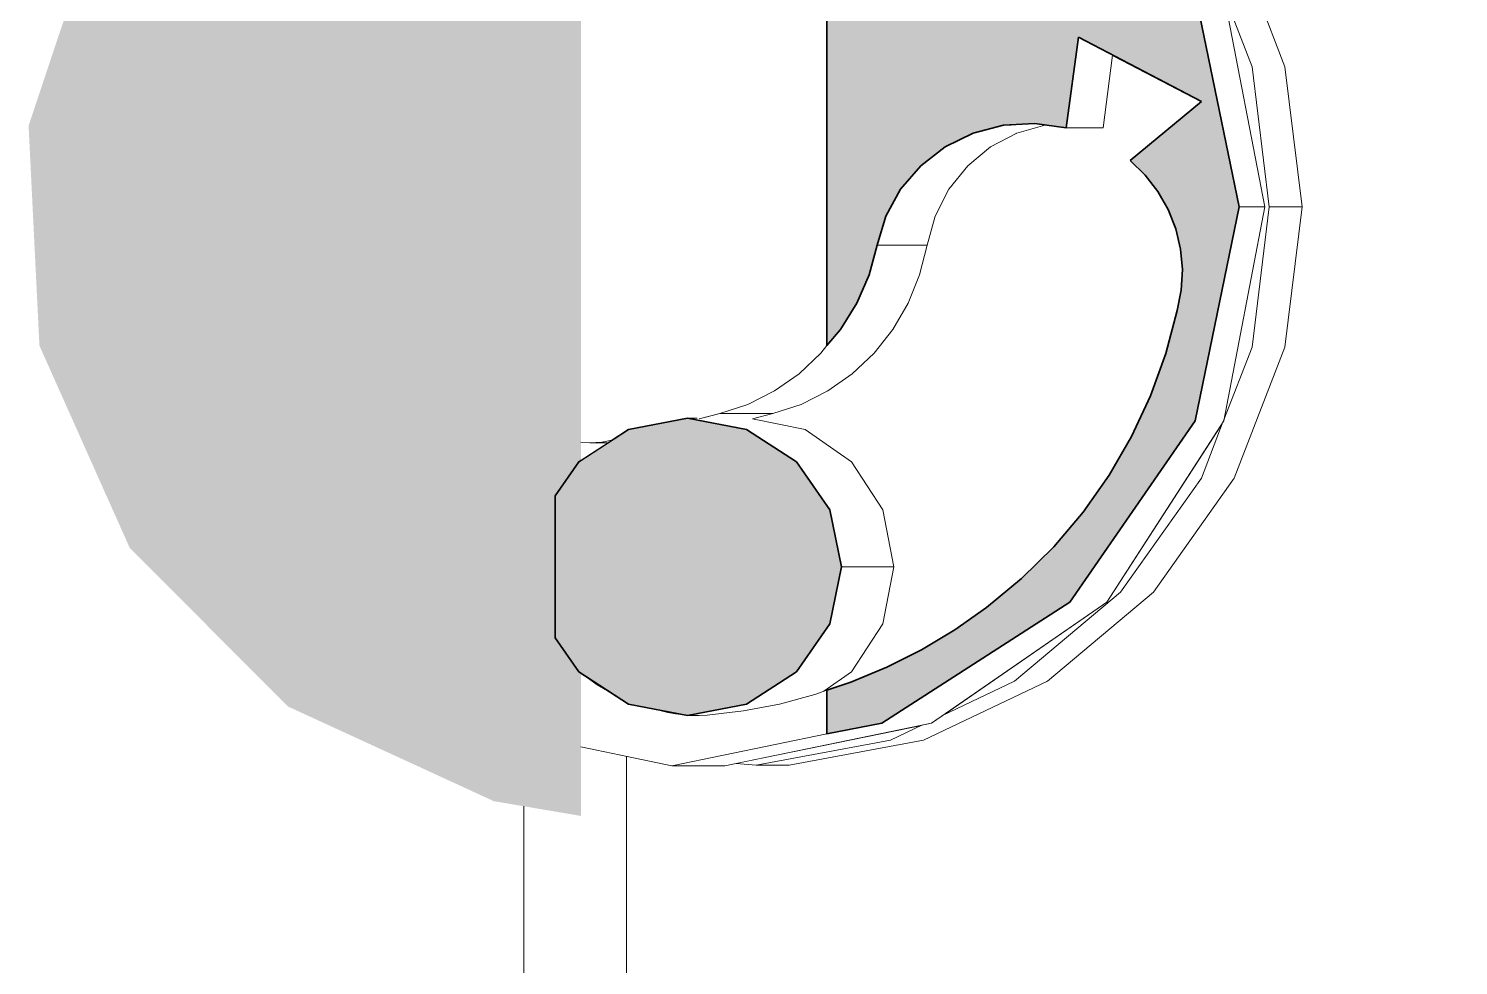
# Model space of a CAD drawing. Header units: millimetres. Extents: x -48147 to 1422273, y -494195 to 18123.
# Drawn here: x 1397825.4 to 1397892.8, y -486487.5 to -486443.4 of the extents above; entities that cross this region are included whole.
import ezdxf

# ---------------------------------------------------------------- set-up
doc = ezdxf.new("R2010")
doc.units = ezdxf.units.MM
doc.header["$MEASUREMENT"] = 0
doc.linetypes.add('Wipeout_Contour', pattern=[1000, 0, -1000])
doc.layers.add('New_A-35-M_FFE_Fixed', color=7, linetype='Continuous')
doc.layers.add('New_A-35-M_FFE_Fixed_Pen_No__1', color=7, linetype='Continuous', lineweight=13)
doc.layers.add('New_A-35-M_FFE_Fixed_Pen_No__104', color=7, linetype='Continuous', lineweight=15, true_color=0xa6a6a6)
doc.layers.add('New_A-35-M_FFE_Fixed_Pen_No__44', color=7, linetype='Continuous', lineweight=35, true_color=0x444444)

# ---------------------------------------------------------------- blocks, each defined once
blk = doc.blocks.new('Section Elem_314_2', base_point=(1383917.507, -489195.031))
at = {"color": 254, "linetype": 'Wipeout_Contour', "lineweight": 0, "ltscale": 74004819.00588876}
blk.add_wipeout([(1397860.502, -486461.495), (1397859.537, -486461.735), (1397862.013, -486462.245), (1397864.207, -486463.763), (1397865.672, -486466.033), (1397866.187, -486468.712), (1397865.672, -486471.391), (1397864.207, -486473.662), (1397862.895, -486474.569), (1397863.044, -486474.516), (1397864.169, -486474.142), (1397865.861, -486473.439), (1397867.496, -486472.617), (1397869.062, -486471.68), (1397870.553, -486470.633), (1397872.203, -486469.264), (1397873.724, -486467.761), (1397875.102, -486466.136), (1397876.328, -486464.4), (1397877.392, -486462.567), (1397878.286, -486460.652), (1397879.003, -486458.668), (1397879.537, -486456.631), (1397879.729, -486455.678), (1397879.783, -486454.708), (1397879.697, -486453.741), (1397879.474, -486452.794), (1397879.117, -486451.886), (1397878.633, -486451.035), (1397878.032, -486450.257), (1397877.326, -486449.566), (1397880.678, -486446.801), (1397876.491, -486444.605), (1397876.056, -486448.031), (1397874.303, -486448.031), (1397873.412, -486447.906), (1397873.312, -486447.913), (1397871.98, -486448.287), (1397870.749, -486448.934), (1397869.671, -486449.826), (1397868.79, -486450.926), (1397868.143, -486452.188), (1397867.757, -486453.56), (1397867.408, -486454.957), (1397866.869, -486456.288), (1397866.15, -486457.525), (1397865.267, -486458.642), (1397864.238, -486459.616), (1397863.084, -486460.427), (1397861.83, -486461.058)], dxfattribs=at).dxf.layer = 'New_A-35-M_FFE_Fixed'
at = {"color": 254, "linetype": 'Wipeout_Contour', "lineweight": 0, "ltscale": 5920319.501184336}
blk.add_wipeout([(1397851.872, -486462.872), (1397851.454, -486462.844), (1397851.454, -486463.698), (1397852.735, -486462.872)], dxfattribs=at).dxf.layer = 'New_A-35-M_FFE_Fixed'
at = {"color": 254, "linetype": 'Wipeout_Contour', "lineweight": 0, "ltscale": 5920382.567285398}
blk.add_wipeout([(1397866.04, -486476.876), (1397859.711, -486478.044), (1397861.264, -486478.044), (1397867.593, -486476.876)], dxfattribs=at).dxf.layer = 'New_A-35-M_FFE_Fixed'
at = {"color": 254, "linetype": 'Wipeout_Contour', "lineweight": 0, "ltscale": 8880535.561447922}
blk.add_wipeout([(1397848.775, -486523.757), (1397853.605, -486523.757), (1397853.605, -486477.638), (1397851.454, -486477.195), (1397851.454, -486480.441), (1397848.775, -486479.988)], dxfattribs=at).dxf.layer = 'New_A-35-M_FFE_Fixed'
at = {"color": 254, "linetype": 'Wipeout_Contour', "lineweight": 0, "ltscale": 8880627.518055327}
blk.add_wipeout([(1397876.217, -486470.367), (1397868.487, -486475.715), (1397871.883, -486474.103), (1397876.868, -486469.9), (1397880.675, -486464.538), (1397881.71, -486461.856)], dxfattribs=at).dxf.layer = 'New_A-35-M_FFE_Fixed'
at = {"color": 254, "linetype": 'Wipeout_Contour', "lineweight": 0, "ltscale": 5920380.080018447}
blk.add_wipeout([(1397858.765, -486477.968), (1397859.711, -486478.044), (1397866.04, -486476.876), (1397867.551, -486476.159)], dxfattribs=at).dxf.layer = 'New_A-35-M_FFE_Fixed'
at = {"color": 254, "linetype": 'Wipeout_Contour', "lineweight": 0, "ltscale": 8880631.84645302}
blk.add_wipeout([(1397881.735, -486441.721), (1397883.663, -486451.757), (1397881.735, -486461.792), (1397883.061, -486458.358), (1397883.874, -486451.757), (1397883.061, -486445.155)], dxfattribs=at).dxf.layer = 'New_A-35-M_FFE_Fixed'
at = {"color": 254, "linetype": 'Wipeout_Contour', "lineweight": 0, "ltscale": 5920429.154244972}
blk.add_wipeout([(1397880.675, -486464.538), (1397876.868, -486469.9), (1397878.421, -486469.9), (1397882.228, -486464.538)], dxfattribs=at).dxf.layer = 'New_A-35-M_FFE_Fixed'
at = {"color": 254, "linetype": 'Wipeout_Contour', "lineweight": 0, "ltscale": 10360701.60264656}
blk.add_wipeout([(1397867.551, -486476.159), (1397866.04, -486476.876), (1397867.593, -486476.876), (1397873.436, -486474.103), (1397871.883, -486474.103), (1397868.487, -486475.715), (1397867.969, -486476.073)], dxfattribs=at).dxf.layer = 'New_A-35-M_FFE_Fixed'
at = {"color": 254, "linetype": 'Wipeout_Contour', "lineweight": 0, "ltscale": 10360711.24504273}
blk.add_wipeout([(1397880.675, -486438.975), (1397881.71, -486441.657), (1397881.728, -486441.684), (1397881.735, -486441.721), (1397883.061, -486445.155), (1397884.614, -486445.155), (1397882.228, -486438.975)], dxfattribs=at).dxf.layer = 'New_A-35-M_FFE_Fixed'
at = {"color": 254, "linetype": 'Wipeout_Contour', "lineweight": 0, "ltscale": 10360756.70283748}
blk.add_wipeout([(1397880.675, -486464.538), (1397882.228, -486464.538), (1397884.614, -486458.358), (1397883.061, -486458.358), (1397881.735, -486461.792), (1397881.728, -486461.829), (1397881.71, -486461.856)], dxfattribs=at).dxf.layer = 'New_A-35-M_FFE_Fixed'
at = {"color": 254, "linetype": 'Wipeout_Contour', "lineweight": 0, "ltscale": 5920418.835079274}
blk.add_wipeout([(1397876.868, -486469.9), (1397871.883, -486474.103), (1397873.436, -486474.103), (1397878.421, -486469.9)], dxfattribs=at).dxf.layer = 'New_A-35-M_FFE_Fixed'
at = {"color": 254, "linetype": 'Wipeout_Contour', "lineweight": 0, "ltscale": 5920422.227802083}
blk.add_wipeout([(1397883.061, -486445.155), (1397883.874, -486451.757), (1397885.427, -486451.757), (1397884.614, -486445.155)], dxfattribs=at).dxf.layer = 'New_A-35-M_FFE_Fixed'
at = {"color": 254, "linetype": 'Wipeout_Contour', "lineweight": 0, "ltscale": 5920430.906621886}
blk.add_wipeout([(1397883.874, -486451.757), (1397883.061, -486458.358), (1397884.614, -486458.358), (1397885.427, -486451.757)], dxfattribs=at).dxf.layer = 'New_A-35-M_FFE_Fixed'
at = {"color": 254, "linetype": 'Wipeout_Contour', "lineweight": 0, "ltscale": 140608080.7695163}
blk.add_wipeout([(1397840.669, -486144.81), (1397840.816, -486147.506), (1397849.286, -486223.38), (1397849.286, -486379.757), (1397853.605, -486379.757), (1397853.605, -486425.875), (1397855.733, -486425.437), (1397858.241, -486425.437), (1397858.765, -486425.545), (1397859.711, -486425.469), (1397861.264, -486425.469), (1397867.593, -486426.637), (1397873.436, -486429.411), (1397878.421, -486433.613), (1397882.228, -486438.975), (1397884.614, -486445.155), (1397885.427, -486451.757), (1397884.614, -486458.358), (1397882.228, -486464.538), (1397878.421, -486469.9), (1397873.436, -486474.103), (1397867.593, -486476.876), (1397861.264, -486478.044), (1397859.711, -486478.044), (1397858.765, -486477.968), (1397858.241, -486478.076), (1397855.733, -486478.076), (1397853.605, -486477.638), (1397853.605, -486523.757), (1397849.263, -486523.757), (1397849.258, -486572.257), (1397905.09, -486572.257), (1397906.091, -486572.148), (1397907.048, -486571.828), (1397907.92, -486571.309), (1397908.669, -486570.614), (1397909.263, -486569.774), (1397909.676, -486568.824), (1397909.89, -486567.807), (1397909.896, -486566.765), (1397909.006, -486557.084), (1397908.18, -486547.398), (1397907.419, -486537.705), (1397906.724, -486528.007), (1397906.093, -486518.304), (1397905.528, -486508.597), (1397905.027, -486498.887), (1397904.592, -486489.173), (1397904.406, -486484.497), (1397904.235, -486479.822), (1397904.079, -486475.145), (1397903.938, -486470.468), (1397903.812, -486465.791), (1397903.702, -486461.113), (1397903.606, -486456.435), (1397903.526, -486451.757), (1397903.474, -486448.132), (1397903.431, -486444.507), (1397903.397, -486440.882), (1397903.372, -486437.257), (1397903.357, -486433.632), (1397903.35, -486430.007), (1397903.353, -486426.382), (1397903.364, -486422.757), (1397903.581, -486403.286), (1397904.06, -486383.819), (1397904.8, -486364.362), (1397905.801, -486344.917), (1397907.064, -486325.489), (1397908.587, -486306.081), (1397910.371, -486286.696), (1397912.416, -486267.339), (1397913.965, -486250.318), (1397914.791, -486233.244), (1397914.895, -486216.148), (1397914.274, -486199.065), (1397912.931, -486182.025), (1397910.868, -486165.063), (1397908.089, -486148.211), (1397904.599, -486131.501), (1397903.64, -486128.654), (1397902.151, -486126.063), (1397900.191, -486123.833), (1397897.84, -486122.054), (1397895.192, -486120.797), (1397892.355, -486120.114), (1397889.444, -486120.032), (1397886.576, -486120.555), (1397851.217, -486130.878), (1397848.78, -486131.842), (1397846.549, -486133.244), (1397844.597, -486135.036), (1397842.988, -486137.162), (1397841.773, -486139.552), (1397840.991, -486142.129)], dxfattribs=at).dxf.layer = 'New_A-35-M_FFE_Fixed'
at = {"layer": 'New_A-35-M_FFE_Fixed_Pen_No__1', "linetype": 'Continuous'}
for p, q in [((1397884.614, -486445.155), (1397885.427, -486451.757)), ((1397885.427, -486451.757), (1397884.614, -486458.358)), ((1397848.775, -486523.757), (1397848.775, -486479.988))]:
    blk.add_line(p, q, dxfattribs=at)
at = {"layer": 'New_A-35-M_FFE_Fixed_Pen_No__44', "linetype": 'Continuous'}
blk.add_line((1397850.243, -486465.368), (1397850.243, -486472.056), dxfattribs=at)
at = {"color": 254, "linetype": 'Wipeout_Contour', "lineweight": 0, "ltscale": 5920385.858313588}
blk.add_wipeout([(1397874.303, -486448.031), (1397876.056, -486448.031), (1397876.491, -486444.605), (1397874.885, -486443.763)], dxfattribs=at).dxf.layer = 'New_A-35-M_FFE_Fixed'
at = {"color": 254, "linetype": 'Wipeout_Contour', "lineweight": 0, "ltscale": 5920377.661155489}
blk.add_wipeout([(1397871.362, -486447.913), (1397873.312, -486447.913), (1397873.412, -486447.906), (1397872.839, -486447.826)], dxfattribs=at).dxf.layer = 'New_A-35-M_FFE_Fixed'
at = {"color": 254, "linetype": 'Wipeout_Contour', "lineweight": 0, "ltscale": 5920369.803086416}
blk.add_wipeout([(1397868.615, -486448.934), (1397870.749, -486448.934), (1397871.98, -486448.287), (1397869.934, -486448.287)], dxfattribs=at).dxf.layer = 'New_A-35-M_FFE_Fixed'
at = {"color": 254, "linetype": 'Wipeout_Contour', "lineweight": 0, "ltscale": 5920362.345142766}
blk.add_wipeout([(1397865.822, -486452.188), (1397868.143, -486452.188), (1397868.79, -486450.926), (1397866.515, -486450.926)], dxfattribs=at).dxf.layer = 'New_A-35-M_FFE_Fixed'
at = {"color": 254, "linetype": 'Wipeout_Contour', "lineweight": 0, "ltscale": 5920362.44471448}
blk.add_wipeout([(1397865.034, -486454.957), (1397867.408, -486454.957), (1397867.757, -486453.56), (1397865.409, -486453.56)], dxfattribs=at).dxf.layer = 'New_A-35-M_FFE_Fixed'
at = {"color": 254, "linetype": 'Wipeout_Contour', "lineweight": 0, "ltscale": 10360598.99533565}
blk.add_wipeout([(1397856.479, -486461.712), (1397859.252, -486462.245), (1397862.013, -486462.245), (1397859.425, -486461.712), (1397857.123, -486461.712), (1397857.03, -486461.735), (1397856.918, -486461.712)], dxfattribs=at).dxf.layer = 'New_A-35-M_FFE_Fixed'
at = {"color": 254, "linetype": 'Wipeout_Contour', "lineweight": 0, "ltscale": 5920376.735500276}
blk.add_wipeout([(1397863.174, -486471.391), (1397865.672, -486471.391), (1397866.187, -486468.712), (1397863.725, -486468.712)], dxfattribs=at).dxf.layer = 'New_A-35-M_FFE_Fixed'
at = {"color": 254, "linetype": 'Wipeout_Contour', "lineweight": 0, "ltscale": 11840720.30396555}
blk.add_wipeout([(1397856.479, -486475.712), (1397856.929, -486475.71), (1397857.032, -486475.711), (1397857.406, -486475.694), (1397859.028, -486475.51), (1397859.115, -486475.5), (1397860.783, -486475.179), (1397859.252, -486475.179)], dxfattribs=at).dxf.layer = 'New_A-35-M_FFE_Fixed'
at = {"layer": 'New_A-35-M_FFE_Fixed_Pen_No__1', "linetype": 'Continuous'}
for p, q in [((1397876.491, -486444.605), (1397876.056, -486448.031)), ((1397876.056, -486448.031), (1397874.303, -486448.031))]:
    blk.add_line(p, q, dxfattribs=at)
at = {"layer": 'New_A-35-M_FFE_Fixed_Pen_No__44', "linetype": 'Continuous'}
blk.add_line((1397874.885, -486443.763), (1397874.303, -486448.031), dxfattribs=at)
at = {"color": 254, "linetype": 'Wipeout_Contour', "lineweight": 0, "ltscale": 5920374.14467307}
blk.add_wipeout([(1397869.934, -486448.287), (1397871.98, -486448.287), (1397873.312, -486447.913), (1397871.362, -486447.913)], dxfattribs=at).dxf.layer = 'New_A-35-M_FFE_Fixed'
at = {"color": 254, "linetype": 'Wipeout_Contour', "lineweight": 0, "ltscale": 5920363.777551824}
blk.add_wipeout([(1397866.515, -486450.926), (1397868.79, -486450.926), (1397869.671, -486449.826), (1397867.459, -486449.826)], dxfattribs=at).dxf.layer = 'New_A-35-M_FFE_Fixed'
at = {"color": 254, "linetype": 'Wipeout_Contour', "lineweight": 0, "ltscale": 5920362.061480016}
blk.add_wipeout([(1397868.143, -486452.188), (1397865.822, -486452.188), (1397865.409, -486453.56), (1397867.757, -486453.56)], dxfattribs=at).dxf.layer = 'New_A-35-M_FFE_Fixed'
at = {"color": 254, "linetype": 'Wipeout_Contour', "lineweight": 0, "ltscale": 5920356.416175428}
blk.add_wipeout([(1397862.013, -486462.245), (1397859.252, -486462.245), (1397861.603, -486463.763), (1397864.207, -486463.763)], dxfattribs=at).dxf.layer = 'New_A-35-M_FFE_Fixed'
at = {"color": 254, "linetype": 'Wipeout_Contour', "lineweight": 0, "ltscale": 10360650.37513195}
blk.add_wipeout([(1397859.252, -486475.179), (1397860.783, -486475.179), (1397860.805, -486475.175), (1397862.468, -486474.722), (1397862.895, -486474.569), (1397864.207, -486473.662), (1397861.603, -486473.662)], dxfattribs=at).dxf.layer = 'New_A-35-M_FFE_Fixed'
at = {"layer": 'New_A-35-M_FFE_Fixed_Pen_No__1', "linetype": 'Continuous'}
for p, q in [((1397873.312, -486447.913), (1397871.98, -486448.287)), ((1397873.412, -486447.906), (1397873.312, -486447.913)), ((1397868.79, -486450.926), (1397868.143, -486452.188)), ((1397868.143, -486452.188), (1397867.757, -486453.56)), ((1397867.757, -486453.56), (1397865.409, -486453.56))]:
    blk.add_line(p, q, dxfattribs=at)
at = {"color": 254, "linetype": 'Wipeout_Contour', "lineweight": 0, "ltscale": 42922362.05613911}
blk.add_wipeout([(1397851.454, -486442.802), (1397851.454, -486462.844), (1397851.872, -486462.872), (1397852.45, -486462.838), (1397852.921, -486462.751), (1397853.705, -486462.245), (1397856.479, -486461.712), (1397856.918, -486461.712), (1397857.03, -486461.735), (1397857.994, -486461.495), (1397859.323, -486461.058), (1397860.577, -486460.427), (1397861.731, -486459.616), (1397862.76, -486458.642), (1397863.044, -486458.282), (1397863.044, -486442.04), (1397862.774, -486441.895), (1397862.318, -486441.525), (1397861.822, -486441.215), (1397861.295, -486440.969), (1397860.742, -486440.79), (1397860.173, -486440.68), (1397859.595, -486440.642), (1397859.017, -486440.675), (1397858.447, -486440.78), (1397857.501, -486441.015), (1397857.136, -486441.268), (1397853.435, -486442.03), (1397852.144, -486442.455)], dxfattribs=at).dxf.layer = 'New_A-35-M_FFE_Fixed'
at = {"color": 254, "linetype": 'Wipeout_Contour', "lineweight": 0, "ltscale": 5920366.298641013}
blk.add_wipeout([(1397867.459, -486449.826), (1397869.671, -486449.826), (1397870.749, -486448.934), (1397868.615, -486448.934)], dxfattribs=at).dxf.layer = 'New_A-35-M_FFE_Fixed'
at = {"color": 254, "linetype": 'Wipeout_Contour', "lineweight": 0, "ltscale": 5920366.072149842}
blk.add_wipeout([(1397863.174, -486466.033), (1397865.672, -486466.033), (1397864.207, -486463.763), (1397861.603, -486463.763)], dxfattribs=at).dxf.layer = 'New_A-35-M_FFE_Fixed'
at = {"color": 254, "linetype": 'Wipeout_Contour', "lineweight": 0, "ltscale": 5920376.101365417}
blk.add_wipeout([(1397861.603, -486473.662), (1397864.207, -486473.662), (1397865.672, -486471.391), (1397863.174, -486471.391)], dxfattribs=at).dxf.layer = 'New_A-35-M_FFE_Fixed'
at = {"layer": 'New_A-35-M_FFE_Fixed_Pen_No__1', "linetype": 'Continuous'}
for p, q in [((1397871.98, -486448.287), (1397870.749, -486448.934)), ((1397870.749, -486448.934), (1397869.671, -486449.826)), ((1397869.671, -486449.826), (1397868.79, -486450.926)), ((1397862.013, -486462.245), (1397864.207, -486463.763))]:
    blk.add_line(p, q, dxfattribs=at)
at = {"color": 254, "linetype": 'Wipeout_Contour', "lineweight": 0, "ltscale": 7400429.78683778}
blk.add_wipeout([(1397857.994, -486461.495), (1397857.123, -486461.712), (1397859.425, -486461.712), (1397859.537, -486461.735), (1397860.502, -486461.495)], dxfattribs=at).dxf.layer = 'New_A-35-M_FFE_Fixed'
at = {"color": 254, "linetype": 'Wipeout_Contour', "lineweight": 0, "ltscale": 5920320.543867835}
blk.add_wipeout([(1397851.872, -486462.872), (1397852.735, -486462.872), (1397852.786, -486462.838), (1397852.45, -486462.838)], dxfattribs=at).dxf.layer = 'New_A-35-M_FFE_Fixed'
at = {"color": 254, "linetype": 'Wipeout_Contour', "lineweight": 0, "ltscale": 5920373.213710348}
blk.add_wipeout([(1397863.725, -486468.712), (1397866.187, -486468.712), (1397865.672, -486466.033), (1397863.174, -486466.033)], dxfattribs=at).dxf.layer = 'New_A-35-M_FFE_Fixed'
at = {"color": 254, "linetype": 'Wipeout_Contour', "lineweight": 0, "ltscale": 5920404.980869901}
blk.add_wipeout([(1397865.636, -486476.073), (1397867.969, -486476.073), (1397876.217, -486470.367), (1397874.476, -486470.367)], dxfattribs=at).dxf.layer = 'New_A-35-M_FFE_Fixed'
at = {"color": 254, "linetype": 'Wipeout_Contour', "lineweight": 0, "ltscale": 37002195.55323716}
blk.add_wipeout([(1397851.717, -486473.896), (1397851.454, -486473.726), (1397851.454, -486477.195), (1397855.733, -486478.076), (1397863.044, -486476.571), (1397863.044, -486474.516), (1397862.468, -486474.722), (1397860.805, -486475.175), (1397859.115, -486475.5), (1397857.406, -486475.694), (1397857.032, -486475.711), (1397856.929, -486475.71), (1397856.918, -486475.712), (1397856.479, -486475.712), (1397856.337, -486475.685), (1397856.285, -486475.681), (1397855.914, -486475.635), (1397855.545, -486475.566), (1397855.181, -486475.477), (1397855.056, -486475.439), (1397853.705, -486475.179), (1397852.782, -486474.583), (1397852.711, -486474.55), (1397852.223, -486474.265), (1397851.762, -486473.935)], dxfattribs=at).dxf.layer = 'New_A-35-M_FFE_Fixed'
at = {"layer": 'New_A-35-M_FFE_Fixed_Pen_No__1', "linetype": 'Continuous'}
for p, q in [((1397856.931, -486461.712), (1397856.479, -486461.712)), ((1397851.454, -486462.844), (1397851.872, -486462.872)), ((1397864.207, -486463.763), (1397865.672, -486466.033)), ((1397865.672, -486466.033), (1397866.187, -486468.712)), ((1397866.187, -486468.712), (1397863.725, -486468.712)), ((1397866.187, -486468.712), (1397865.672, -486471.391)), ((1397865.672, -486471.391), (1397864.207, -486473.662)), ((1397864.207, -486473.662), (1397862.895, -486474.569)), ((1397871.883, -486474.103), (1397868.487, -486475.715)), ((1397862.468, -486474.722), (1397860.805, -486475.175)), ((1397863.044, -486474.516), (1397862.468, -486474.722)), ((1397859.115, -486475.5), (1397857.406, -486475.694)), ((1397860.805, -486475.175), (1397859.115, -486475.5)), ((1397857.032, -486475.711), (1397856.917, -486475.71)), ((1397857.406, -486475.694), (1397857.032, -486475.711)), ((1397853.605, -486523.757), (1397853.605, -486477.638))]:
    blk.add_line(p, q, dxfattribs=at)
at = {"color": 254, "linetype": 'Wipeout_Contour', "lineweight": 0, "ltscale": 5920347.163006767}
blk.add_wipeout([(1397859.323, -486461.058), (1397857.994, -486461.495), (1397860.502, -486461.495), (1397861.83, -486461.058)], dxfattribs=at).dxf.layer = 'New_A-35-M_FFE_Fixed'
at = {"color": 254, "linetype": 'Wipeout_Contour', "lineweight": 0, "ltscale": 5920422.540584682}
blk.add_wipeout([(1397874.476, -486470.367), (1397876.217, -486470.367), (1397881.728, -486461.829), (1397880.383, -486461.829)], dxfattribs=at).dxf.layer = 'New_A-35-M_FFE_Fixed'
at = {"color": 254, "linetype": 'Wipeout_Contour', "lineweight": 0, "ltscale": 4440241.463730287}
blk.add_wipeout([(1397852.921, -486462.751), (1397852.45, -486462.838), (1397852.786, -486462.838)], dxfattribs=at).dxf.layer = 'New_A-35-M_FFE_Fixed'
at = {"color": 254, "linetype": 'Wipeout_Contour', "lineweight": 0, "ltscale": 4440253.202407117}
blk.add_wipeout([(1397852.73, -486474.55), (1397852.711, -486474.55), (1397852.782, -486474.583)], dxfattribs=at).dxf.layer = 'New_A-35-M_FFE_Fixed'
at = {"color": 254, "linetype": 'Wipeout_Contour', "lineweight": 0, "ltscale": 5920349.115390887}
blk.add_wipeout([(1397855.181, -486475.477), (1397855.545, -486475.566), (1397855.719, -486475.566), (1397855.255, -486475.477)], dxfattribs=at).dxf.layer = 'New_A-35-M_FFE_Fixed'
at = {"color": 254, "linetype": 'Wipeout_Contour', "lineweight": 0, "ltscale": 7400470.009612354}
blk.add_wipeout([(1397855.733, -486478.076), (1397858.241, -486478.076), (1397867.969, -486476.073), (1397865.636, -486476.073), (1397863.044, -486476.571)], dxfattribs=at).dxf.layer = 'New_A-35-M_FFE_Fixed'
at = {"layer": 'New_A-35-M_FFE_Fixed_Pen_No__1', "linetype": 'Continuous'}
for p, q in [((1397857.024, -486461.737), (1397857.994, -486461.495)), ((1397860.502, -486461.495), (1397857.994, -486461.495)), ((1397860.502, -486461.495), (1397859.532, -486461.737)), ((1397859.537, -486461.735), (1397862.013, -486462.245)), ((1397852.45, -486462.838), (1397852.921, -486462.751)), ((1397851.872, -486462.872), (1397852.45, -486462.838)), ((1397852.735, -486462.872), (1397851.872, -486462.872)), ((1397880.675, -486464.538), (1397876.868, -486469.9)), ((1397882.228, -486464.538), (1397878.421, -486469.9)), ((1397876.868, -486469.9), (1397871.883, -486474.103)), ((1397878.421, -486469.9), (1397873.436, -486474.103)), ((1397876.217, -486470.367), (1397867.969, -486476.073)), ((1397873.436, -486474.103), (1397867.593, -486476.876)), ((1397867.969, -486476.073), (1397858.241, -486478.076)), ((1397867.551, -486476.159), (1397866.04, -486476.876)), ((1397863.044, -486476.571), (1397855.733, -486478.076)), ((1397866.04, -486476.876), (1397859.711, -486478.044)), ((1397867.593, -486476.876), (1397861.264, -486478.044)), ((1397855.733, -486478.076), (1397851.454, -486477.195)), ((1397858.241, -486478.076), (1397855.733, -486478.076)), ((1397859.711, -486478.044), (1397858.765, -486477.968)), ((1397861.264, -486478.044), (1397859.711, -486478.044))]:
    blk.add_line(p, q, dxfattribs=at)
at = {"layer": 'New_A-35-M_FFE_Fixed_Pen_No__44', "linetype": 'Continuous'}
blk.add_line((1397863.044, -486474.516), (1397863.044, -486476.571), dxfattribs=at)
at = {"color": 254, "linetype": 'Wipeout_Contour', "lineweight": 0, "ltscale": 5920424.888548553}
blk.add_wipeout([(1397880.383, -486461.829), (1397881.728, -486461.829), (1397883.663, -486451.757), (1397882.457, -486451.757)], dxfattribs=at).dxf.layer = 'New_A-35-M_FFE_Fixed'
at = {"color": 254, "linetype": 'Wipeout_Contour', "lineweight": 0, "ltscale": 5920351.339259095}
blk.add_wipeout([(1397860.577, -486460.427), (1397859.323, -486461.058), (1397861.83, -486461.058), (1397863.084, -486460.427)], dxfattribs=at).dxf.layer = 'New_A-35-M_FFE_Fixed'
at = {"color": 254, "linetype": 'Wipeout_Contour', "lineweight": 0, "ltscale": 5920336.29483333}
blk.add_wipeout([(1397852.288, -486474.265), (1397852.223, -486474.265), (1397852.711, -486474.55), (1397852.73, -486474.55)], dxfattribs=at).dxf.layer = 'New_A-35-M_FFE_Fixed'
at = {"color": 254, "linetype": 'Wipeout_Contour', "lineweight": 0, "ltscale": 4440260.952578016}
blk.add_wipeout([(1397855.056, -486475.439), (1397855.181, -486475.477), (1397855.255, -486475.477)], dxfattribs=at).dxf.layer = 'New_A-35-M_FFE_Fixed'
at = {"layer": 'New_A-35-M_FFE_Fixed_Pen_No__1', "linetype": 'Continuous'}
for p, q in [((1397883.061, -486458.358), (1397881.735, -486461.792)), ((1397884.614, -486458.358), (1397882.228, -486464.538)), ((1397857.994, -486461.495), (1397859.323, -486461.058)), ((1397861.83, -486461.058), (1397860.502, -486461.495)), ((1397881.728, -486461.829), (1397876.217, -486470.367)), ((1397881.71, -486461.856), (1397880.675, -486464.538)), ((1397855.181, -486475.477), (1397855.056, -486475.439))]:
    blk.add_line(p, q, dxfattribs=at)
at = {"color": 254, "linetype": 'Wipeout_Contour', "lineweight": 0, "ltscale": 5920411.647342599}
blk.add_wipeout([(1397882.457, -486451.757), (1397883.663, -486451.757), (1397881.728, -486441.684), (1397880.383, -486441.684)], dxfattribs=at).dxf.layer = 'New_A-35-M_FFE_Fixed'
at = {"color": 254, "linetype": 'Wipeout_Contour', "lineweight": 0, "ltscale": 5920354.939334978}
blk.add_wipeout([(1397861.731, -486459.616), (1397860.577, -486460.427), (1397863.084, -486460.427), (1397864.238, -486459.616)], dxfattribs=at).dxf.layer = 'New_A-35-M_FFE_Fixed'
at = {"color": 254, "linetype": 'Wipeout_Contour', "lineweight": 0, "ltscale": 5920334.2673737}
blk.add_wipeout([(1397851.777, -486473.935), (1397851.762, -486473.935), (1397852.223, -486474.265), (1397852.288, -486474.265)], dxfattribs=at).dxf.layer = 'New_A-35-M_FFE_Fixed'
at = {"color": 254, "linetype": 'Wipeout_Contour', "lineweight": 0, "ltscale": 5920350.484073043}
blk.add_wipeout([(1397855.545, -486475.566), (1397855.914, -486475.635), (1397856.074, -486475.635), (1397855.719, -486475.566)], dxfattribs=at).dxf.layer = 'New_A-35-M_FFE_Fixed'
at = {"layer": 'New_A-35-M_FFE_Fixed_Pen_No__1', "linetype": 'Continuous'}
for p, q in [((1397882.228, -486438.975), (1397884.614, -486445.155)), ((1397881.728, -486441.684), (1397883.663, -486451.757)), ((1397881.735, -486441.721), (1397883.061, -486445.155)), ((1397883.061, -486445.155), (1397883.874, -486451.757)), ((1397883.663, -486451.757), (1397881.728, -486461.829)), ((1397883.663, -486451.757), (1397882.457, -486451.757)), ((1397883.874, -486451.757), (1397883.061, -486458.358)), ((1397885.427, -486451.757), (1397883.874, -486451.757)), ((1397859.323, -486461.058), (1397860.577, -486460.427)), ((1397863.084, -486460.427), (1397861.83, -486461.058)), ((1397852.711, -486474.55), (1397852.223, -486474.265)), ((1397855.545, -486475.566), (1397855.181, -486475.477))]:
    blk.add_line(p, q, dxfattribs=at)
at = {"layer": 'New_A-35-M_FFE_Fixed_Pen_No__44', "linetype": 'Continuous'}
for p, q in [((1397874.885, -486443.763), (1397880.678, -486446.801)), ((1397880.678, -486446.801), (1397877.326, -486449.566))]:
    blk.add_line(p, q, dxfattribs=at)
at = {"color": 254, "linetype": 'Wipeout_Contour', "lineweight": 0, "ltscale": 5920357.888468163}
blk.add_wipeout([(1397862.76, -486458.642), (1397861.731, -486459.616), (1397864.238, -486459.616), (1397865.267, -486458.642)], dxfattribs=at).dxf.layer = 'New_A-35-M_FFE_Fixed'
at = {"color": 254, "linetype": 'Wipeout_Contour', "lineweight": 0, "ltscale": 4440249.649032954}
blk.add_wipeout([(1397851.717, -486473.896), (1397851.762, -486473.935), (1397851.777, -486473.935)], dxfattribs=at).dxf.layer = 'New_A-35-M_FFE_Fixed'
at = {"color": 254, "linetype": 'Wipeout_Contour', "lineweight": 0, "ltscale": 5920351.551922302}
blk.add_wipeout([(1397855.914, -486475.635), (1397856.285, -486475.681), (1397856.318, -486475.681), (1397856.074, -486475.635)], dxfattribs=at).dxf.layer = 'New_A-35-M_FFE_Fixed'
at = {"layer": 'New_A-35-M_FFE_Fixed_Pen_No__104', "linetype": 'Continuous'}
for points in [[(1397847.358, -486479.748), (1397851.453, -486480.441), (1397851.453, -486423.416), (1397844.643, -486424.612), (1397835.429, -486429.94), (1397828.745, -486438.06), (1397825.448, -486447.932), (1397825.958, -486458.293), (1397830.211, -486467.818), (1397837.662, -486475.288)], [(1397850.243, -486472.056), (1397851.354, -486473.662), (1397853.705, -486475.179), (1397856.479, -486475.712), (1397859.252, -486475.179), (1397861.603, -486473.662), (1397863.174, -486471.391), (1397863.725, -486468.712), (1397863.174, -486466.033), (1397861.603, -486463.763), (1397859.252, -486462.245), (1397856.479, -486461.712), (1397853.705, -486462.245), (1397851.354, -486463.763), (1397850.243, -486465.368)]]:
    blk.add_hatch(color=256, dxfattribs=at).paths.add_polyline_path(points)
at = {"layer": 'New_A-35-M_FFE_Fixed_Pen_No__1', "linetype": 'Continuous'}
for p, q in [((1397860.577, -486460.427), (1397861.731, -486459.616)), ((1397864.238, -486459.616), (1397863.084, -486460.427)), ((1397852.223, -486474.265), (1397851.762, -486473.935)), ((1397855.914, -486475.635), (1397855.545, -486475.566)), ((1397856.285, -486475.681), (1397855.914, -486475.635)), ((1397856.917, -486475.712), (1397856.479, -486475.712))]:
    blk.add_line(p, q, dxfattribs=at)
at = {"layer": 'New_A-35-M_FFE_Fixed_Pen_No__44', "linetype": 'Continuous', "flags": 128}
blk.add_lwpolyline([(1397850.243, -486472.056), (1397851.354, -486473.662), (1397853.705, -486475.179), (1397856.479, -486475.712), (1397859.252, -486475.179), (1397861.603, -486473.662), (1397863.174, -486471.391), (1397863.725, -486468.712), (1397863.174, -486466.033), (1397861.603, -486463.763), (1397859.252, -486462.245), (1397856.479, -486461.712), (1397853.705, -486462.245), (1397851.354, -486463.763), (1397850.243, -486465.368)], dxfattribs=at)
at = {"color": 254, "linetype": 'Wipeout_Contour', "lineweight": 0, "ltscale": 7400449.369801147}
blk.add_wipeout([(1397863.044, -486458.282), (1397862.76, -486458.642), (1397865.267, -486458.642), (1397866.15, -486457.525), (1397863.686, -486457.525)], dxfattribs=at).dxf.layer = 'New_A-35-M_FFE_Fixed'
at = {"layer": 'New_A-35-M_FFE_Fixed_Pen_No__1', "linetype": 'Continuous'}
for p, q in [((1397861.731, -486459.616), (1397862.76, -486458.642)), ((1397862.76, -486458.642), (1397863.044, -486458.282)), ((1397865.267, -486458.642), (1397864.238, -486459.616))]:
    blk.add_line(p, q, dxfattribs=at)
at = {"layer": 'New_A-35-M_FFE_Fixed_Pen_No__44', "linetype": 'Continuous'}
blk.add_line((1397863.044, -486442.04), (1397863.044, -486458.282), dxfattribs=at)
at = {"color": 254, "linetype": 'Wipeout_Contour', "lineweight": 0, "ltscale": 5920361.718265443}
blk.add_wipeout([(1397863.686, -486457.525), (1397866.15, -486457.525), (1397866.869, -486456.288), (1397864.456, -486456.288)], dxfattribs=at).dxf.layer = 'New_A-35-M_FFE_Fixed'
at = {"layer": 'New_A-35-M_FFE_Fixed_Pen_No__1', "linetype": 'Continuous'}
blk.add_line((1397866.15, -486457.525), (1397865.267, -486458.642), dxfattribs=at)
at = {"color": 254, "linetype": 'Wipeout_Contour', "lineweight": 0, "ltscale": 5920362.495458385}
blk.add_wipeout([(1397864.456, -486456.288), (1397866.869, -486456.288), (1397867.408, -486454.957), (1397865.034, -486454.957)], dxfattribs=at).dxf.layer = 'New_A-35-M_FFE_Fixed'
at = {"layer": 'New_A-35-M_FFE_Fixed_Pen_No__104', "linetype": 'Continuous'}
blk.add_hatch(color=256, dxfattribs=at).paths.add_polyline_path([(1397863.044, -486474.516), (1397863.044, -486476.571), (1397865.636, -486476.073), (1397874.476, -486470.367), (1397880.383, -486461.829), (1397882.457, -486451.757), (1397880.383, -486441.684), (1397874.476, -486433.146), (1397865.636, -486427.44), (1397863.044, -486426.942), (1397863.044, -486433.022), (1397863.086, -486433.046), (1397863.715, -486433.309), (1397864.375, -486433.49), (1397865.054, -486433.585), (1397865.74, -486433.592), (1397868.083, -486434.027), (1397869.938, -486435.476), (1397870.869, -486437.598), (1397870.656, -486439.894), (1397869.35, -486441.822), (1397867.258, -486442.93), (1397864.872, -486442.956), (1397863.044, -486442.04), (1397863.044, -486458.282), (1397863.686, -486457.525), (1397864.456, -486456.288), (1397865.034, -486454.957), (1397865.409, -486453.56), (1397865.822, -486452.188), (1397866.515, -486450.926), (1397867.459, -486449.826), (1397868.615, -486448.934), (1397869.934, -486448.287), (1397871.362, -486447.913), (1397872.839, -486447.826), (1397874.303, -486448.031), (1397874.885, -486443.763), (1397880.678, -486446.801), (1397877.326, -486449.566), (1397878.032, -486450.257), (1397878.633, -486451.035), (1397879.117, -486451.886), (1397879.474, -486452.794), (1397879.697, -486453.741), (1397879.783, -486454.708), (1397879.729, -486455.678), (1397879.537, -486456.631), (1397879.003, -486458.668), (1397878.286, -486460.652), (1397877.392, -486462.567), (1397876.328, -486464.4), (1397875.102, -486466.136), (1397873.724, -486467.761), (1397872.203, -486469.264), (1397870.553, -486470.633), (1397869.062, -486471.68), (1397867.496, -486472.617), (1397865.861, -486473.439), (1397864.169, -486474.142)])
at = {"layer": 'New_A-35-M_FFE_Fixed_Pen_No__1', "linetype": 'Continuous'}
for p, q in [((1397867.757, -486453.56), (1397867.408, -486454.957)), ((1397867.408, -486454.957), (1397866.869, -486456.288)), ((1397866.869, -486456.288), (1397866.15, -486457.525))]:
    blk.add_line(p, q, dxfattribs=at)
at = {"layer": 'New_A-35-M_FFE_Fixed_Pen_No__44', "linetype": 'Continuous', "flags": 128}
for points in [[(1397863.044, -486426.942), (1397865.636, -486427.44), (1397874.476, -486433.146), (1397880.383, -486441.684), (1397882.457, -486451.757), (1397880.383, -486461.829), (1397874.476, -486470.367), (1397865.636, -486476.073), (1397863.044, -486476.571)], [(1397874.303, -486448.031), (1397872.839, -486447.826), (1397871.362, -486447.913), (1397869.934, -486448.287), (1397868.615, -486448.934), (1397867.459, -486449.826), (1397866.515, -486450.926), (1397865.822, -486452.188), (1397865.409, -486453.56), (1397865.034, -486454.957), (1397864.456, -486456.288), (1397863.686, -486457.525), (1397863.044, -486458.282)], [(1397877.326, -486449.566), (1397878.032, -486450.257), (1397878.633, -486451.035), (1397879.117, -486451.886), (1397879.474, -486452.794), (1397879.697, -486453.741), (1397879.783, -486454.708), (1397879.729, -486455.678), (1397879.537, -486456.631), (1397879.003, -486458.668), (1397878.286, -486460.652), (1397877.392, -486462.567), (1397876.328, -486464.4), (1397875.102, -486466.136), (1397873.724, -486467.761), (1397872.203, -486469.264), (1397870.553, -486470.633), (1397869.062, -486471.68), (1397867.496, -486472.617), (1397865.861, -486473.439), (1397864.169, -486474.142), (1397863.044, -486474.516)]]:
    blk.add_lwpolyline(points, dxfattribs=at)
blk = doc.blocks.new('Section Elem_315_2', base_point=(1383917.507, -489195.031))
at = {"layer": 'New_A-35-M_FFE_Fixed_Pen_No__104', "linetype": 'Continuous'}
blk.add_hatch(color=256, dxfattribs=at).paths.add_polyline_path([(1397851.454, -486480.441), (1397851.454, -486423.416), (1397844.643, -486424.612), (1397835.429, -486429.94), (1397828.745, -486438.06), (1397825.448, -486447.932), (1397825.958, -486458.293), (1397830.211, -486467.818), (1397837.662, -486475.288), (1397847.358, -486479.748)])

msp = doc.modelspace()

# ---------------------------------------------------------------- block references
at = {"layer": 'New_A-35-M_FFE_Fixed'}
msp.add_blockref('Section Elem_314_2', (1383917.507, -489195.031), dxfattribs=at)

# ---------------------------------------------------------------- next in the draw order: block references
msp.add_blockref('Section Elem_315_2', (1383917.507, -489195.031), dxfattribs=at)

doc.saveas('drawing.dxf')
